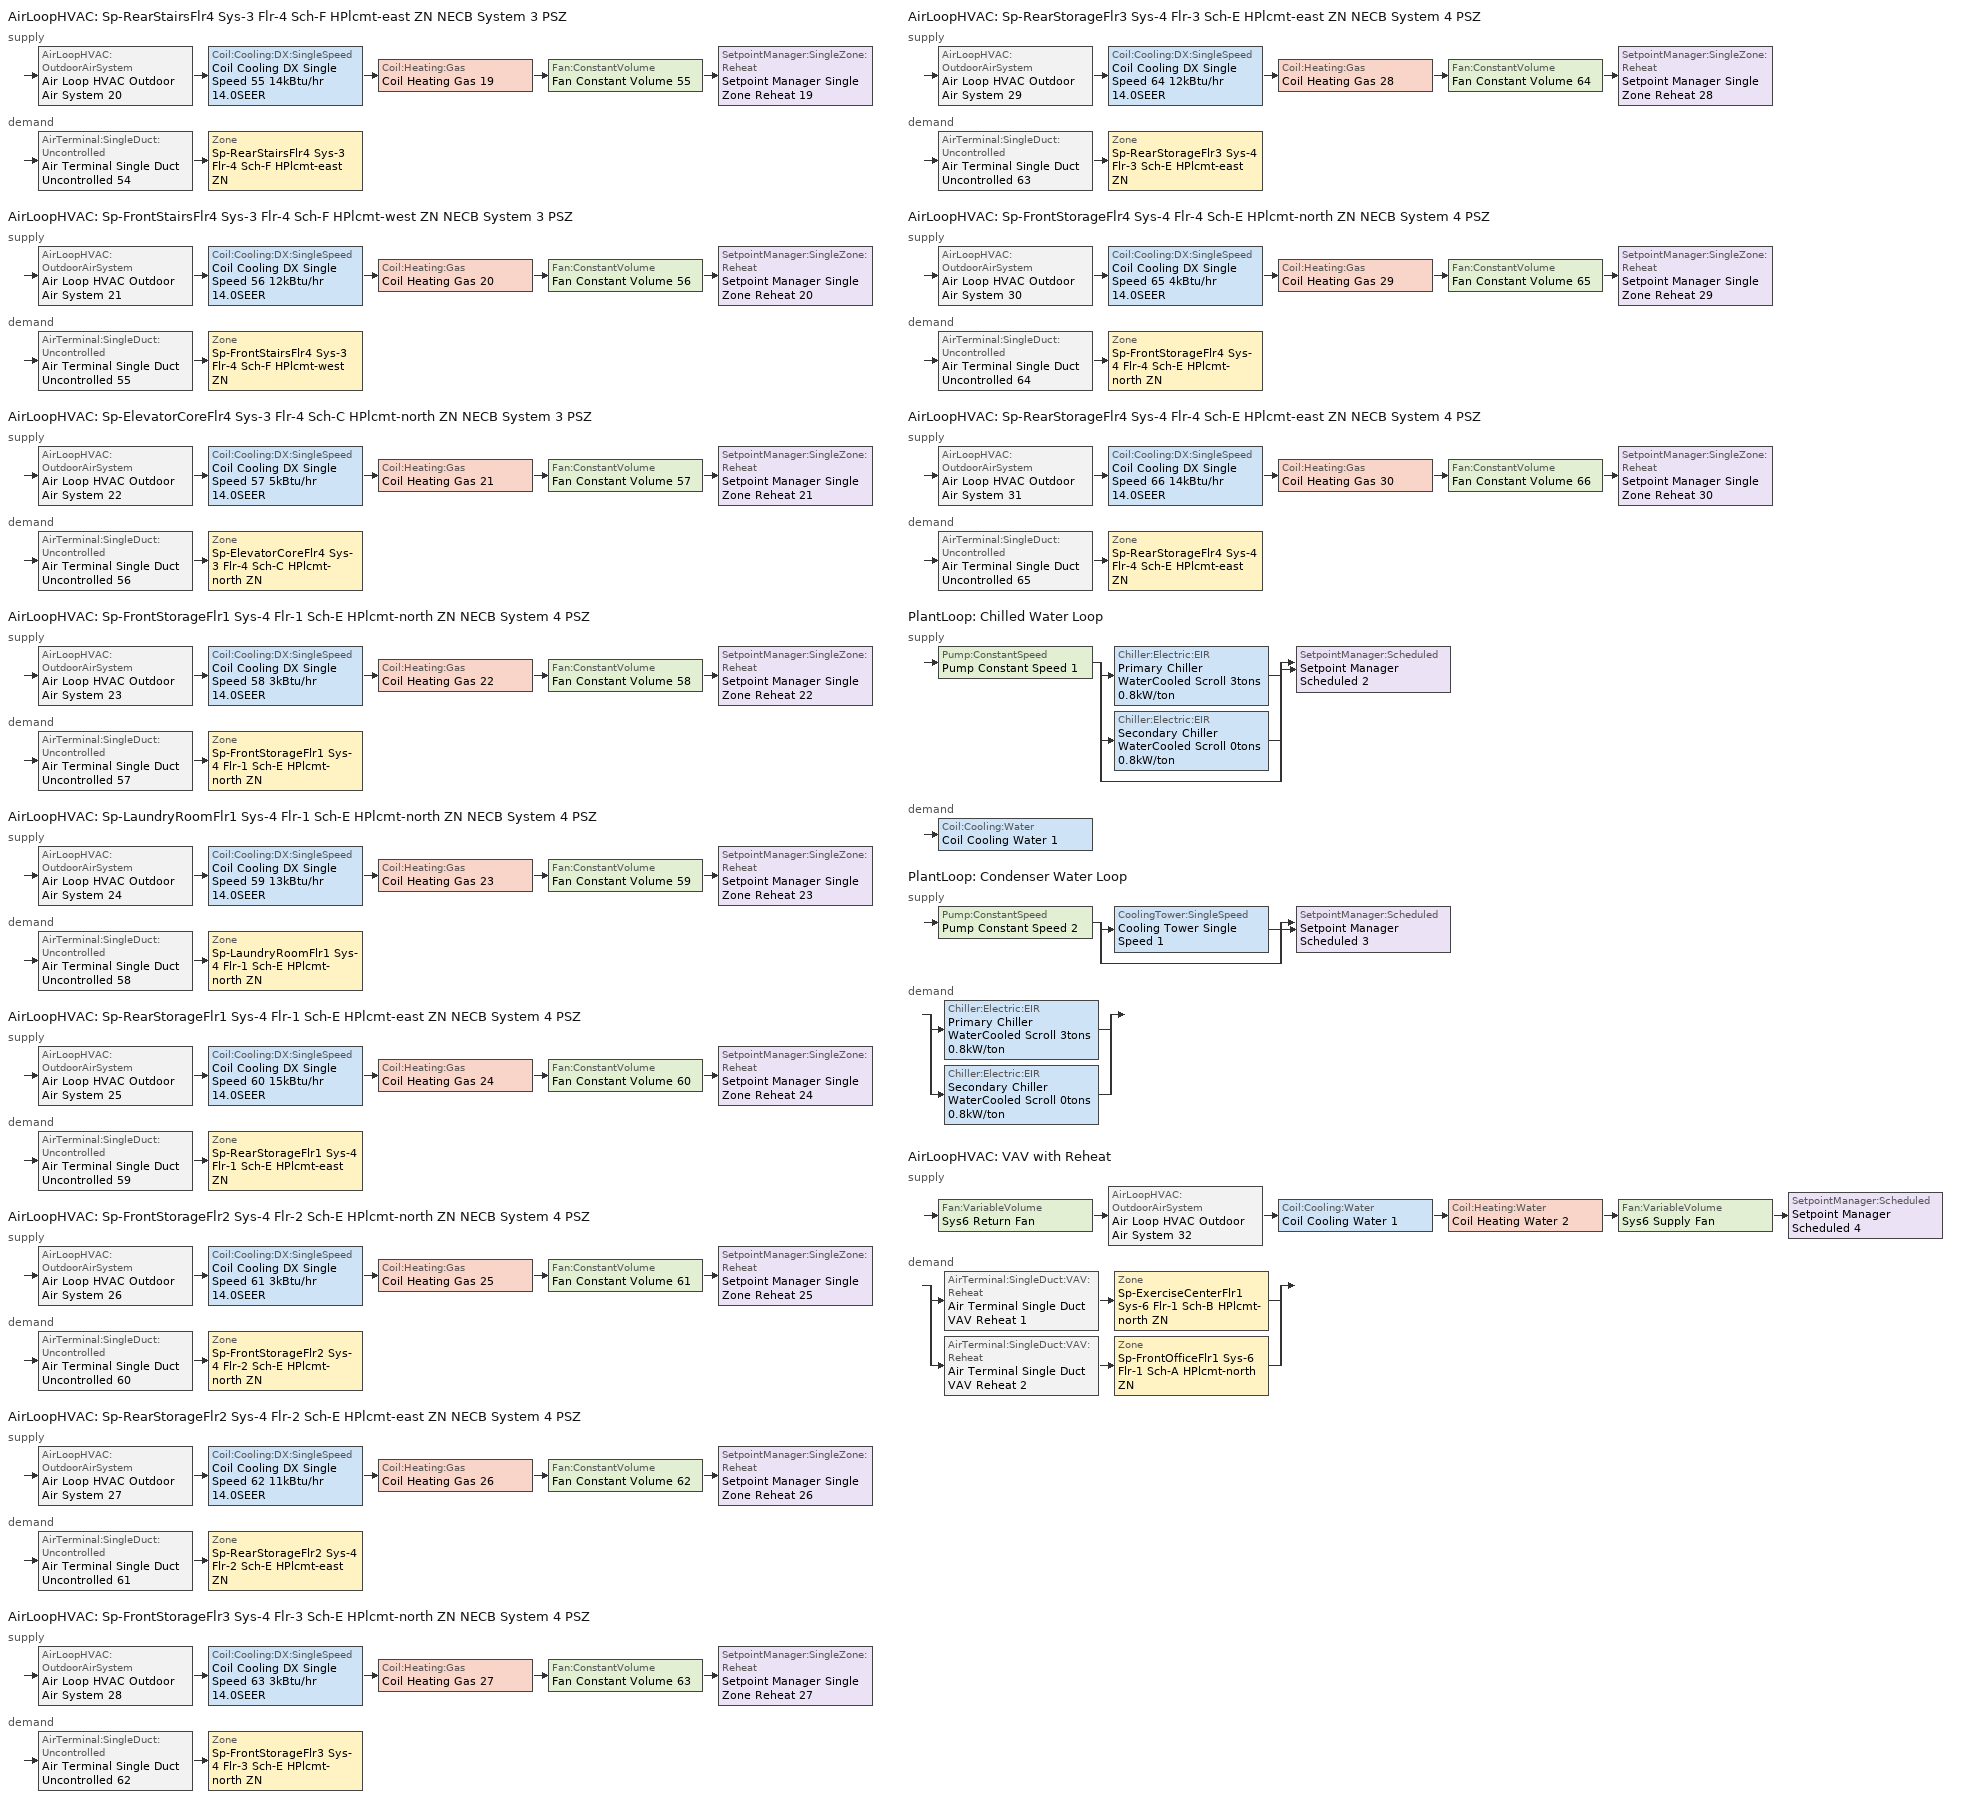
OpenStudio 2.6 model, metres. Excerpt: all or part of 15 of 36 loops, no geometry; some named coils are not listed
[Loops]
AirLoopHVAC 'Sp-RearStairsFlr4 Sys-3 Flr-4 Sch-F HPlcmt-east ZN NECB System 3 PSZ'
 supply: AirLoopHVAC:OutdoorAirSystem 'Air Loop HVAC Outdoor Air System 20' > Coil:Cooling:DX:SingleSpeed 'Coil Cooling DX Single Speed 55 14kBtu/hr 14.0SEER' > Coil:Heating:Gas 'Coil Heating Gas 19' > Fan:ConstantVolume 'Fan Constant Volume 55' > SetpointManager:SingleZone:Reheat 'Setpoint Manager Single Zone Reheat 19'
 demand: AirTerminal:SingleDuct:Uncontrolled 'Air Terminal Single Duct Uncontrolled 54' > Zone 'Sp-RearStairsFlr4 Sys-3 Flr-4 Sch-F HPlcmt-east ZN'
AirLoopHVAC 'Sp-FrontStairsFlr4 Sys-3 Flr-4 Sch-F HPlcmt-west ZN NECB System 3 PSZ'
 supply: AirLoopHVAC:OutdoorAirSystem 'Air Loop HVAC Outdoor Air System 21' > Coil:Cooling:DX:SingleSpeed 'Coil Cooling DX Single Speed 56 12kBtu/hr 14.0SEER' > Coil:Heating:Gas 'Coil Heating Gas 20' > Fan:ConstantVolume 'Fan Constant Volume 56' > SetpointManager:SingleZone:Reheat 'Setpoint Manager Single Zone Reheat 20'
 demand: AirTerminal:SingleDuct:Uncontrolled 'Air Terminal Single Duct Uncontrolled 55' > Zone 'Sp-FrontStairsFlr4 Sys-3 Flr-4 Sch-F HPlcmt-west ZN'
AirLoopHVAC 'Sp-ElevatorCoreFlr4 Sys-3 Flr-4 Sch-C HPlcmt-north ZN NECB System 3 PSZ'
 supply: AirLoopHVAC:OutdoorAirSystem 'Air Loop HVAC Outdoor Air System 22' > Coil:Cooling:DX:SingleSpeed 'Coil Cooling DX Single Speed 57 5kBtu/hr 14.0SEER' > Coil:Heating:Gas 'Coil Heating Gas 21' > Fan:ConstantVolume 'Fan Constant Volume 57' > SetpointManager:SingleZone:Reheat 'Setpoint Manager Single Zone Reheat 21'
 demand: AirTerminal:SingleDuct:Uncontrolled 'Air Terminal Single Duct Uncontrolled 56' > Zone 'Sp-ElevatorCoreFlr4 Sys-3 Flr-4 Sch-C HPlcmt-north ZN'
AirLoopHVAC 'Sp-FrontStorageFlr1 Sys-4 Flr-1 Sch-E HPlcmt-north ZN NECB System 4 PSZ'
 supply: AirLoopHVAC:OutdoorAirSystem 'Air Loop HVAC Outdoor Air System 23' > Coil:Cooling:DX:SingleSpeed 'Coil Cooling DX Single Speed 58 3kBtu/hr 14.0SEER' > Coil:Heating:Gas 'Coil Heating Gas 22' > Fan:ConstantVolume 'Fan Constant Volume 58' > SetpointManager:SingleZone:Reheat 'Setpoint Manager Single Zone Reheat 22'
 demand: AirTerminal:SingleDuct:Uncontrolled 'Air Terminal Single Duct Uncontrolled 57' > Zone 'Sp-FrontStorageFlr1 Sys-4 Flr-1 Sch-E HPlcmt-north ZN'
AirLoopHVAC 'Sp-LaundryRoomFlr1 Sys-4 Flr-1 Sch-E HPlcmt-north ZN NECB System 4 PSZ'
 supply: AirLoopHVAC:OutdoorAirSystem 'Air Loop HVAC Outdoor Air System 24' > Coil:Cooling:DX:SingleSpeed 'Coil Cooling DX Single Speed 59 13kBtu/hr 14.0SEER' > Coil:Heating:Gas 'Coil Heating Gas 23' > Fan:ConstantVolume 'Fan Constant Volume 59' > SetpointManager:SingleZone:Reheat 'Setpoint Manager Single Zone Reheat 23'
 demand: AirTerminal:SingleDuct:Uncontrolled 'Air Terminal Single Duct Uncontrolled 58' > Zone 'Sp-LaundryRoomFlr1 Sys-4 Flr-1 Sch-E HPlcmt-north ZN'
AirLoopHVAC 'Sp-RearStorageFlr1 Sys-4 Flr-1 Sch-E HPlcmt-east ZN NECB System 4 PSZ'
 supply: AirLoopHVAC:OutdoorAirSystem 'Air Loop HVAC Outdoor Air System 25' > Coil:Cooling:DX:SingleSpeed 'Coil Cooling DX Single Speed 60 15kBtu/hr 14.0SEER' > Coil:Heating:Gas 'Coil Heating Gas 24' > Fan:ConstantVolume 'Fan Constant Volume 60' > SetpointManager:SingleZone:Reheat 'Setpoint Manager Single Zone Reheat 24'
 demand: AirTerminal:SingleDuct:Uncontrolled 'Air Terminal Single Duct Uncontrolled 59' > Zone 'Sp-RearStorageFlr1 Sys-4 Flr-1 Sch-E HPlcmt-east ZN'
AirLoopHVAC 'Sp-FrontStorageFlr2 Sys-4 Flr-2 Sch-E HPlcmt-north ZN NECB System 4 PSZ'
 supply: AirLoopHVAC:OutdoorAirSystem 'Air Loop HVAC Outdoor Air System 26' > Coil:Cooling:DX:SingleSpeed 'Coil Cooling DX Single Speed 61 3kBtu/hr 14.0SEER' > Coil:Heating:Gas 'Coil Heating Gas 25' > Fan:ConstantVolume 'Fan Constant Volume 61' > SetpointManager:SingleZone:Reheat 'Setpoint Manager Single Zone Reheat 25'
 demand: AirTerminal:SingleDuct:Uncontrolled 'Air Terminal Single Duct Uncontrolled 60' > Zone 'Sp-FrontStorageFlr2 Sys-4 Flr-2 Sch-E HPlcmt-north ZN'
AirLoopHVAC 'Sp-RearStorageFlr2 Sys-4 Flr-2 Sch-E HPlcmt-east ZN NECB System 4 PSZ'
 supply: AirLoopHVAC:OutdoorAirSystem 'Air Loop HVAC Outdoor Air System 27' > Coil:Cooling:DX:SingleSpeed 'Coil Cooling DX Single Speed 62 11kBtu/hr 14.0SEER' > Coil:Heating:Gas 'Coil Heating Gas 26' > Fan:ConstantVolume 'Fan Constant Volume 62' > SetpointManager:SingleZone:Reheat 'Setpoint Manager Single Zone Reheat 26'
 demand: AirTerminal:SingleDuct:Uncontrolled 'Air Terminal Single Duct Uncontrolled 61' > Zone 'Sp-RearStorageFlr2 Sys-4 Flr-2 Sch-E HPlcmt-east ZN'
AirLoopHVAC 'Sp-FrontStorageFlr3 Sys-4 Flr-3 Sch-E HPlcmt-north ZN NECB System 4 PSZ'
 supply: AirLoopHVAC:OutdoorAirSystem 'Air Loop HVAC Outdoor Air System 28' > Coil:Cooling:DX:SingleSpeed 'Coil Cooling DX Single Speed 63 3kBtu/hr 14.0SEER' > Coil:Heating:Gas 'Coil Heating Gas 27' > Fan:ConstantVolume 'Fan Constant Volume 63' > SetpointManager:SingleZone:Reheat 'Setpoint Manager Single Zone Reheat 27'
 demand: AirTerminal:SingleDuct:Uncontrolled 'Air Terminal Single Duct Uncontrolled 62' > Zone 'Sp-FrontStorageFlr3 Sys-4 Flr-3 Sch-E HPlcmt-north ZN'
AirLoopHVAC 'Sp-RearStorageFlr3 Sys-4 Flr-3 Sch-E HPlcmt-east ZN NECB System 4 PSZ'
 supply: AirLoopHVAC:OutdoorAirSystem 'Air Loop HVAC Outdoor Air System 29' > Coil:Cooling:DX:SingleSpeed 'Coil Cooling DX Single Speed 64 12kBtu/hr 14.0SEER' > Coil:Heating:Gas 'Coil Heating Gas 28' > Fan:ConstantVolume 'Fan Constant Volume 64' > SetpointManager:SingleZone:Reheat 'Setpoint Manager Single Zone Reheat 28'
 demand: AirTerminal:SingleDuct:Uncontrolled 'Air Terminal Single Duct Uncontrolled 63' > Zone 'Sp-RearStorageFlr3 Sys-4 Flr-3 Sch-E HPlcmt-east ZN'
AirLoopHVAC 'Sp-FrontStorageFlr4 Sys-4 Flr-4 Sch-E HPlcmt-north ZN NECB System 4 PSZ'
 supply: AirLoopHVAC:OutdoorAirSystem 'Air Loop HVAC Outdoor Air System 30' > Coil:Cooling:DX:SingleSpeed 'Coil Cooling DX Single Speed 65 4kBtu/hr 14.0SEER' > Coil:Heating:Gas 'Coil Heating Gas 29' > Fan:ConstantVolume 'Fan Constant Volume 65' > SetpointManager:SingleZone:Reheat 'Setpoint Manager Single Zone Reheat 29'
 demand: AirTerminal:SingleDuct:Uncontrolled 'Air Terminal Single Duct Uncontrolled 64' > Zone 'Sp-FrontStorageFlr4 Sys-4 Flr-4 Sch-E HPlcmt-north ZN'
AirLoopHVAC 'Sp-RearStorageFlr4 Sys-4 Flr-4 Sch-E HPlcmt-east ZN NECB System 4 PSZ'
 supply: AirLoopHVAC:OutdoorAirSystem 'Air Loop HVAC Outdoor Air System 31' > Coil:Cooling:DX:SingleSpeed 'Coil Cooling DX Single Speed 66 14kBtu/hr 14.0SEER' > Coil:Heating:Gas 'Coil Heating Gas 30' > Fan:ConstantVolume 'Fan Constant Volume 66' > SetpointManager:SingleZone:Reheat 'Setpoint Manager Single Zone Reheat 30'
 demand: AirTerminal:SingleDuct:Uncontrolled 'Air Terminal Single Duct Uncontrolled 65' > Zone 'Sp-RearStorageFlr4 Sys-4 Flr-4 Sch-E HPlcmt-east ZN'
PlantLoop 'Chilled Water Loop'
 supply: Pump:ConstantSpeed 'Pump Constant Speed 1' > split
  | Chiller:Electric:EIR 'Primary Chiller WaterCooled Scroll 3tons 0.8kW/ton'
  | Chiller:Electric:EIR 'Secondary Chiller WaterCooled Scroll 0tons 0.8kW/ton'
  | bypass
  join > SetpointManager:Scheduled 'Setpoint Manager Scheduled 2'
 demand: Coil:Cooling:Water 'Coil Cooling Water 1'
PlantLoop 'Condenser Water Loop'
 supply: Pump:ConstantSpeed 'Pump Constant Speed 2' > split
  | CoolingTower:SingleSpeed 'Cooling Tower Single Speed 1'
  | bypass
  join > SetpointManager:Scheduled 'Setpoint Manager Scheduled 3'
 demand: split
  | Chiller:Electric:EIR 'Primary Chiller WaterCooled Scroll 3tons 0.8kW/ton'
  | Chiller:Electric:EIR 'Secondary Chiller WaterCooled Scroll 0tons 0.8kW/ton'
AirLoopHVAC 'VAV with Reheat'
 supply: Fan:VariableVolume 'Sys6 Return Fan' > AirLoopHVAC:OutdoorAirSystem 'Air Loop HVAC Outdoor Air System 32' > Coil:Cooling:Water 'Coil Cooling Water 1' > Coil:Heating:Water 'Coil Heating Water 2' > Fan:VariableVolume 'Sys6 Supply Fan' > SetpointManager:Scheduled 'Setpoint Manager Scheduled 4'
 demand: split
  | AirTerminal:SingleDuct:VAV:Reheat 'Air Terminal Single Duct VAV Reheat 1' > Zone 'Sp-ExerciseCenterFlr1 Sys-6 Flr-1 Sch-B HPlcmt-north ZN'
  | AirTerminal:SingleDuct:VAV:Reheat 'Air Terminal Single Duct VAV Reheat 2' > Zone 'Sp-FrontOfficeFlr1 Sys-6 Flr-1 Sch-A HPlcmt-north ZN'
[Sizing:Zone] Zone Cooling Design Supply Air Temperature Input Method=SupplyAirTemperature; Zone Cooling Design Supply Air Temperature {C}=13; Zone Cooling Design Supply Air Temperature Difference {deltaC}=11.11; Zone Heating Design Supply Air Temperature Input Method=SupplyAirTemperature; Zone Heating Design Supply Air Temperature {C}=43; Zone Heating Design Supply Air Temperature Difference {deltaC}=11.11; Zone Cooling Design Supply Air Humidity Ratio {kg-H2O/kg-air}=0.0085; Zone Heating Design Supply Air Humidity Ratio {kg-H2O/kg-air}=0.008; Zone Heating Sizing Factor=1.3; Zone Cooling Sizing Factor=1.1; Cooling Design Air Flow Method=DesignDay; Heating Design Air Flow Method=DesignDay; Account for Dedicated Outdoor Air System=No; Dedicated Outdoor Air System Control Strategy=NeutralSupplyAir; Dedicated Outdoor Air Low Setpoint Temperature for Design {C}=autosize; Dedicated Outdoor Air High Setpoint Temperature for Design {C}=autosize
Sp-RearStairsFlr4 Sys-3 Flr-4 Sch-F HPlcmt-east ZN; Sp-FrontStairsFlr4 Sys-3 Flr-4 Sch-F HPlcmt-west ZN; Sp-ElevatorCoreFlr4 Sys-3 Flr-4 Sch-C HPlcmt-north ZN; Sp-FrontStorageFlr1 Sys-4 Flr-1 Sch-E HPlcmt-north ZN; Sp-LaundryRoomFlr1 Sys-4 Flr-1 Sch-E HPlcmt-north ZN; Sp-RearStorageFlr1 Sys-4 Flr-1 Sch-E HPlcmt-east ZN; Sp-FrontStorageFlr2 Sys-4 Flr-2 Sch-E HPlcmt-north ZN; Sp-RearStorageFlr2 Sys-4 Flr-2 Sch-E HPlcmt-east ZN; Sp-FrontStorageFlr3 Sys-4 Flr-3 Sch-E HPlcmt-north ZN; Sp-RearStorageFlr3 Sys-4 Flr-3 Sch-E HPlcmt-east ZN; Sp-FrontStorageFlr4 Sys-4 Flr-4 Sch-E HPlcmt-north ZN; Sp-RearStorageFlr4 Sys-4 Flr-4 Sch-E HPlcmt-east ZN; Sp-ExerciseCenterFlr1 Sys-6 Flr-1 Sch-B HPlcmt-north ZN; Sp-FrontOfficeFlr1 Sys-6 Flr-1 Sch-A HPlcmt-north ZN
[Zone equipment]
Sp-RearStairsFlr4 Sys-3 Flr-4 Sch-F HPlcmt-east ZN: Air Terminal Single Duct Uncontrolled 54, Zone HVAC Baseboard Convective Water 54
Sp-FrontStairsFlr4 Sys-3 Flr-4 Sch-F HPlcmt-west ZN: Air Terminal Single Duct Uncontrolled 55, Zone HVAC Baseboard Convective Water 55
Sp-ElevatorCoreFlr4 Sys-3 Flr-4 Sch-C HPlcmt-north ZN: Air Terminal Single Duct Uncontrolled 56, Zone HVAC Baseboard Convective Water 56
Sp-FrontStorageFlr1 Sys-4 Flr-1 Sch-E HPlcmt-north ZN: Air Terminal Single Duct Uncontrolled 57, Zone HVAC Baseboard Convective Water 57
Sp-LaundryRoomFlr1 Sys-4 Flr-1 Sch-E HPlcmt-north ZN: Air Terminal Single Duct Uncontrolled 58, Zone HVAC Baseboard Convective Water 58
Sp-RearStorageFlr1 Sys-4 Flr-1 Sch-E HPlcmt-east ZN: Air Terminal Single Duct Uncontrolled 59, Zone HVAC Baseboard Convective Water 59
Sp-FrontStorageFlr2 Sys-4 Flr-2 Sch-E HPlcmt-north ZN: Air Terminal Single Duct Uncontrolled 60, Zone HVAC Baseboard Convective Water 60
Sp-RearStorageFlr2 Sys-4 Flr-2 Sch-E HPlcmt-east ZN: Air Terminal Single Duct Uncontrolled 61, Zone HVAC Baseboard Convective Water 61
Sp-FrontStorageFlr3 Sys-4 Flr-3 Sch-E HPlcmt-north ZN: Air Terminal Single Duct Uncontrolled 62, Zone HVAC Baseboard Convective Water 62
Sp-RearStorageFlr3 Sys-4 Flr-3 Sch-E HPlcmt-east ZN: Air Terminal Single Duct Uncontrolled 63, Zone HVAC Baseboard Convective Water 63
Sp-FrontStorageFlr4 Sys-4 Flr-4 Sch-E HPlcmt-north ZN: Air Terminal Single Duct Uncontrolled 64, Zone HVAC Baseboard Convective Water 64
Sp-RearStorageFlr4 Sys-4 Flr-4 Sch-E HPlcmt-east ZN: Air Terminal Single Duct Uncontrolled 65, Zone HVAC Baseboard Convective Water 65
Sp-ExerciseCenterFlr1 Sys-6 Flr-1 Sch-B HPlcmt-north ZN: Air Terminal Single Duct VAV Reheat 1, Zone HVAC Baseboard Convective Water 66
Sp-FrontOfficeFlr1 Sys-6 Flr-1 Sch-A HPlcmt-north ZN: Air Terminal Single Duct VAV Reheat 2, Zone HVAC Baseboard Convective Water 67
[PlantLoop] Glycol Concentration=0; Plant Loop Volume {m3}=Autocalculate; Load Distribution Scheme=Optimal
Chilled Water Loop; Condenser Water Loop
[Sizing:Plant] Loop Design Temperature Difference {deltaC}=6; Sizing Option=NonCoincident; Zone Timesteps in Averaging Window=1; Coincident Sizing Factor Mode=None
Name | Loop Type | Design Loop Exit Temperature {C}
Chilled Water Loop | Cooling | 7
Condenser Water Loop | Condenser | 29
[AirLoopHVAC] Design Supply Air Flow Rate {m3/s}=AutoSize
Name | Availability Schedule
Sp-RearStairsFlr4 Sys-3 Flr-4 Sch-F HPlcmt-east ZN NECB System 3 PSZ; Sp-FrontStairsFlr4 Sys-3 Flr-4 Sch-F HPlcmt-west ZN NECB System 3 PSZ; Sp-ElevatorCoreFlr4 Sys-3 Flr-4 Sch-C HPlcmt-north ZN NECB System 3 PSZ; Sp-FrontStorageFlr1 Sys-4 Flr-1 Sch-E HPlcmt-north ZN NECB System 4 PSZ; Sp-LaundryRoomFlr1 Sys-4 Flr-1 Sch-E HPlcmt-north ZN NECB System 4 PSZ; Sp-RearStorageFlr1 Sys-4 Flr-1 Sch-E HPlcmt-east ZN NECB System 4 PSZ; Sp-FrontStorageFlr2 Sys-4 Flr-2 Sch-E HPlcmt-north ZN NECB System 4 PSZ; Sp-RearStorageFlr2 Sys-4 Flr-2 Sch-E HPlcmt-east ZN NECB System 4 PSZ; Sp-FrontStorageFlr3 Sys-4 Flr-3 Sch-E HPlcmt-north ZN NECB System 4 PSZ; Sp-RearStorageFlr3 Sys-4 Flr-3 Sch-E HPlcmt-east ZN NECB System 4 PSZ; Sp-FrontStorageFlr4 Sys-4 Flr-4 Sch-E HPlcmt-north ZN NECB System 4 PSZ; Sp-RearStorageFlr4 Sys-4 Flr-4 Sch-E HPlcmt-east ZN NECB System 4 PSZ | Always On Discrete
VAV with Reheat | VAV with Reheat Occ Sch
[Sizing:System] Type of Load to Size On=Sensible; Design Outdoor Air Flow Rate {m3/s}=Autosize; Preheat Design Temperature {C}=7; Preheat Design Humidity Ratio {kg-H2O/kg-Air}=0.008; Precool Design Temperature {C}=13; Precool Design Humidity Ratio {kg-H2O/kg-Air}=0.008; Central Cooling Design Supply Air Temperature {C}=13; Sizing Option=NonCoincident; 100% Outdoor Air in Cooling=No; 100% Outdoor Air in Heating=No; Central Cooling Design Supply Air Humidity Ratio {kg-H2O/kg-Air}=0.0085; Central Heating Design Supply Air Humidity Ratio {kg-H2O/kg-Air}=0.008; Cooling Design Air Flow Method=DesignDay; Cooling Design Air Flow Rate {m3/s}=0; Heating Design Air Flow Method=DesignDay; Heating Design Air Flow Rate {m3/s}=0; System Outdoor Air Method=ZoneSum; Zone Maximum Outdoor Air Fraction=1; Cooling Supply Air Flow Rate Per Floor Area {m3/s-m2}=0.00996765; Cooling Fraction of Autosized Cooling Supply Air Flow Rate=1; Cooling Supply Air Flow Rate Per Unit Cooling Capacity {m3/s-W}=3.94755e-05; Heating Supply Air Flow Rate Per Floor Area {m3/s-m2}=0.00996765; Heating Fraction of Autosized Heating Supply Air Flow Rate=1; Heating Fraction of Autosized Cooling Supply Air Flow Rate=1; Heating Supply Air Flow Rate Per Unit Heating Capacity {m3/s-W}=3.15882e-05; Cooling Design Capacity Method=CoolingDesignCapacity; Cooling Design Capacity {W}=autosize; Cooling Design Capacity Per Floor Area {W/m2}=234.7; Fraction of Autosized Cooling Design Capacity=1; Heating Design Capacity Method=HeatingDesignCapacity; Heating Design Capacity {W}=autosize; Heating Design Capacity Per Floor Area {W/m2}=157; Fraction of Autosized Heating Design Capacity=1; Central Cooling Capacity Control Method=OnOff
Name | Minimum System Air Flow Ratio | Central Heating Design Supply Air Temperature {C}
Sp-RearStairsFlr4 Sys-3 Flr-4 Sch-F HPlcmt-east ZN NECB System 3 PSZ; Sp-FrontStairsFlr4 Sys-3 Flr-4 Sch-F HPlcmt-west ZN NECB System 3 PSZ; Sp-ElevatorCoreFlr4 Sys-3 Flr-4 Sch-C HPlcmt-north ZN NECB System 3 PSZ; Sp-FrontStorageFlr1 Sys-4 Flr-1 Sch-E HPlcmt-north ZN NECB System 4 PSZ; Sp-LaundryRoomFlr1 Sys-4 Flr-1 Sch-E HPlcmt-north ZN NECB System 4 PSZ; Sp-RearStorageFlr1 Sys-4 Flr-1 Sch-E HPlcmt-east ZN NECB System 4 PSZ; Sp-FrontStorageFlr2 Sys-4 Flr-2 Sch-E HPlcmt-north ZN NECB System 4 PSZ; Sp-RearStorageFlr2 Sys-4 Flr-2 Sch-E HPlcmt-east ZN NECB System 4 PSZ; Sp-FrontStorageFlr3 Sys-4 Flr-3 Sch-E HPlcmt-north ZN NECB System 4 PSZ; Sp-RearStorageFlr3 Sys-4 Flr-3 Sch-E HPlcmt-east ZN NECB System 4 PSZ; Sp-FrontStorageFlr4 Sys-4 Flr-4 Sch-E HPlcmt-north ZN NECB System 4 PSZ; Sp-RearStorageFlr4 Sys-4 Flr-4 Sch-E HPlcmt-east ZN NECB System 4 PSZ | 1 | 43
VAV with Reheat | 0.3 | 13.1
[Fan:ConstantVolume] Availability Schedule=Always On Discrete; Fan Efficiency=0.39975; Pressure Rise {Pa}=640; Maximum Flow Rate {m3/s}=AutoSize; Motor Efficiency=0.615
Fan Constant Volume 55; Fan Constant Volume 56; Fan Constant Volume 57; Fan Constant Volume 58; Fan Constant Volume 59; Fan Constant Volume 60; Fan Constant Volume 61; Fan Constant Volume 62; Fan Constant Volume 63; Fan Constant Volume 64; Fan Constant Volume 65; Fan Constant Volume 66
[Coil:Cooling:DX:SingleSpeed] Availability Schedule=Always On Discrete; Rated Total Cooling Capacity {W}=autosize; Rated Sensible Heat Ratio=autosize; Rated COP {W/W}=3.8248; Rated Air Flow Rate {m3/s}=autosize; Rated Evaporator Fan Power Per Volume Flow Rate {W/(m3/s)}=773.3; Total Cooling Capacity Function of Temperature Curve=DXCOOL-NECB2011-REF-CAPFT; Total Cooling Capacity Function of Flow Fraction Curve=DXCOOL-NECB2011-REF-CAPFFLOW; Energy Input Ratio Function of Temperature Curve=DXCOOL-NECB2011-REF-COOLEIRFT; Energy Input Ratio Function of Flow Fraction Curve=DXCOOL-NECB2011-REF-COOLEIRFFLOW; Part Load Fraction Correlation Curve=DXCOOL-NECB2011-REF-COOLPLFFPLR; Condenser Type=AirCooled; Evaporative Condenser Effectiveness=0; Evaporative Condenser Air Flow Rate {m3/s}=Autosize; Evaporative Condenser Pump Rated Power Consumption {W}=Autosize; Crankcase Heater Capacity {W}=0; Maximum Outdoor Dry-Bulb Temperature for Crankcase Heater Operation {C}=0; Basin Heater Capacity {W/K}=0; Basin Heater Setpoint Temperature {C}=10
Coil Cooling DX Single Speed 55 14kBtu/hr 14.0SEER; Coil Cooling DX Single Speed 56 12kBtu/hr 14.0SEER; Coil Cooling DX Single Speed 57 5kBtu/hr 14.0SEER; Coil Cooling DX Single Speed 58 3kBtu/hr 14.0SEER; Coil Cooling DX Single Speed 59 13kBtu/hr 14.0SEER; Coil Cooling DX Single Speed 60 15kBtu/hr 14.0SEER; Coil Cooling DX Single Speed 61 3kBtu/hr 14.0SEER; Coil Cooling DX Single Speed 62 11kBtu/hr 14.0SEER; Coil Cooling DX Single Speed 63 3kBtu/hr 14.0SEER; Coil Cooling DX Single Speed 64 12kBtu/hr 14.0SEER; Coil Cooling DX Single Speed 65 4kBtu/hr 14.0SEER; Coil Cooling DX Single Speed 66 14kBtu/hr 14.0SEER
[Controller:OutdoorAir] Minimum Outdoor Air Flow Rate {m3/s}=autosize; Maximum Outdoor Air Flow Rate {m3/s}=Autosize; Economizer Control Type=NoEconomizer; Economizer Control Action Type=ModulateFlow; Economizer Maximum Limit Dry-Bulb Temperature {C}=28; Economizer Maximum Limit Enthalpy {J/kg}=64000; Economizer Minimum Limit Dry-Bulb Temperature {C}=-100; Lockout Type=NoLockout; Minimum Limit Type=FixedMinimum; High Humidity Control=No; Heat Recovery Bypass Control Type=BypassWhenWithinEconomizerLimits
Name | Minimum Outdoor Air Schedule | Controller Mechanical Ventilation
Controller Outdoor Air 20 | Always On Discrete | Controller Mechanical Ventilation 20
Controller Outdoor Air 21 | Always On Discrete | Controller Mechanical Ventilation 21
Controller Outdoor Air 22 | Always On Discrete | Controller Mechanical Ventilation 22
Controller Outdoor Air 23 | Always On Discrete | Controller Mechanical Ventilation 23
Controller Outdoor Air 24 | Always On Discrete | Controller Mechanical Ventilation 24
Controller Outdoor Air 25 | Always On Discrete | Controller Mechanical Ventilation 25
Controller Outdoor Air 26 | Always On Discrete | Controller Mechanical Ventilation 26
Controller Outdoor Air 27 | Always On Discrete | Controller Mechanical Ventilation 27
Controller Outdoor Air 28 | Always On Discrete | Controller Mechanical Ventilation 28
Controller Outdoor Air 29 | Always On Discrete | Controller Mechanical Ventilation 29
Controller Outdoor Air 30 | Always On Discrete | Controller Mechanical Ventilation 30
Controller Outdoor Air 31 | Always On Discrete | Controller Mechanical Ventilation 31
Controller Outdoor Air 32 | VAV with Reheat Occ Sch | Controller Mechanical Ventilation 32
[Controller:MechanicalVentilation] Availability Schedule=Always On Discrete; System Outdoor Air Method=ZoneSum
Controller Mechanical Ventilation 20; Controller Mechanical Ventilation 21; Controller Mechanical Ventilation 22; Controller Mechanical Ventilation 23; Controller Mechanical Ventilation 24; Controller Mechanical Ventilation 25; Controller Mechanical Ventilation 26; Controller Mechanical Ventilation 27; Controller Mechanical Ventilation 28; Controller Mechanical Ventilation 29; Controller Mechanical Ventilation 30; Controller Mechanical Ventilation 31; Controller Mechanical Ventilation 32
[AirLoopHVAC:OutdoorAirSystem]
Name | Controller
Air Loop HVAC Outdoor Air System 20 | Controller Outdoor Air 20
Air Loop HVAC Outdoor Air System 21 | Controller Outdoor Air 21
Air Loop HVAC Outdoor Air System 22 | Controller Outdoor Air 22
Air Loop HVAC Outdoor Air System 23 | Controller Outdoor Air 23
Air Loop HVAC Outdoor Air System 24 | Controller Outdoor Air 24
Air Loop HVAC Outdoor Air System 25 | Controller Outdoor Air 25
Air Loop HVAC Outdoor Air System 26 | Controller Outdoor Air 26
Air Loop HVAC Outdoor Air System 27 | Controller Outdoor Air 27
Air Loop HVAC Outdoor Air System 28 | Controller Outdoor Air 28
Air Loop HVAC Outdoor Air System 29 | Controller Outdoor Air 29
Air Loop HVAC Outdoor Air System 30 | Controller Outdoor Air 30
Air Loop HVAC Outdoor Air System 31 | Controller Outdoor Air 31
Air Loop HVAC Outdoor Air System 32 | Controller Outdoor Air 32
[Controller:WaterCoil]
Controller Water Coil 3: Water Coil=Coil Cooling Water 1; Action=Reverse; Minimum Actuated Flow {m3/s}=0
[SetpointManager:Scheduled] Control Variable=Temperature
Name | Schedule
Setpoint Manager Scheduled 2 | CHW Temp
Setpoint Manager Scheduled 3 | CW Temp
Setpoint Manager Scheduled 4 | Supply Air Temp
[AirTerminal:SingleDuct:Uncontrolled] Availability Schedule=Always On Discrete; Maximum Air Flow Rate {m3/s}=AutoSize
Air Terminal Single Duct Uncontrolled 54; Air Terminal Single Duct Uncontrolled 55; Air Terminal Single Duct Uncontrolled 56; Air Terminal Single Duct Uncontrolled 57; Air Terminal Single Duct Uncontrolled 58; Air Terminal Single Duct Uncontrolled 59; Air Terminal Single Duct Uncontrolled 60; Air Terminal Single Duct Uncontrolled 61; Air Terminal Single Duct Uncontrolled 62; Air Terminal Single Duct Uncontrolled 63; Air Terminal Single Duct Uncontrolled 64; Air Terminal Single Duct Uncontrolled 65
[Coil:Heating:Gas] Availability Schedule=Always On Discrete; Gas Burner Efficiency=0.924; Nominal Capacity {W}=AutoSize; Parasitic Electric Load {W}=0; Part Load Fraction Correlation Curve=FURNACE-EFFPLR-NECB2011; Parasitic Gas Load {W}=0
Coil Heating Gas 19; Coil Heating Gas 20; Coil Heating Gas 21; Coil Heating Gas 22; Coil Heating Gas 23; Coil Heating Gas 24; Coil Heating Gas 25; Coil Heating Gas 26; Coil Heating Gas 27; Coil Heating Gas 28; Coil Heating Gas 29; Coil Heating Gas 30
[SetpointManager:SingleZone:Reheat] Minimum Supply Air Temperature {C}=13; Maximum Supply Air Temperature {C}=43
Name | Control Zone
Setpoint Manager Single Zone Reheat 19 | Sp-RearStairsFlr4 Sys-3 Flr-4 Sch-F HPlcmt-east ZN
Setpoint Manager Single Zone Reheat 20 | Sp-FrontStairsFlr4 Sys-3 Flr-4 Sch-F HPlcmt-west ZN
Setpoint Manager Single Zone Reheat 21 | Sp-ElevatorCoreFlr4 Sys-3 Flr-4 Sch-C HPlcmt-north ZN
Setpoint Manager Single Zone Reheat 22 | Sp-FrontStorageFlr1 Sys-4 Flr-1 Sch-E HPlcmt-north ZN
Setpoint Manager Single Zone Reheat 23 | Sp-LaundryRoomFlr1 Sys-4 Flr-1 Sch-E HPlcmt-north ZN
Setpoint Manager Single Zone Reheat 24 | Sp-RearStorageFlr1 Sys-4 Flr-1 Sch-E HPlcmt-east ZN
Setpoint Manager Single Zone Reheat 25 | Sp-FrontStorageFlr2 Sys-4 Flr-2 Sch-E HPlcmt-north ZN
Setpoint Manager Single Zone Reheat 26 | Sp-RearStorageFlr2 Sys-4 Flr-2 Sch-E HPlcmt-east ZN
Setpoint Manager Single Zone Reheat 27 | Sp-FrontStorageFlr3 Sys-4 Flr-3 Sch-E HPlcmt-north ZN
Setpoint Manager Single Zone Reheat 28 | Sp-RearStorageFlr3 Sys-4 Flr-3 Sch-E HPlcmt-east ZN
Setpoint Manager Single Zone Reheat 29 | Sp-FrontStorageFlr4 Sys-4 Flr-4 Sch-E HPlcmt-north ZN
Setpoint Manager Single Zone Reheat 30 | Sp-RearStorageFlr4 Sys-4 Flr-4 Sch-E HPlcmt-east ZN
[Pump:ConstantSpeed] Rated Flow Rate {m3/s}=autosize; Rated Pump Head {Pa}=179352; Rated Power Consumption {W}=autosize; Motor Efficiency=0.855; Fraction of Motor Inefficiencies to Fluid Stream=0; Pump Control Type=Intermittent; Design Power Sizing Method=PowerPerFlowPerPressure; Design Electric Power per Unit Flow Rate {W/(m3/s)}=348701.1; Design Shaft Power per Unit Flow Rate per Unit Head {W-s/m3-Pa}=1.28205
Pump Constant Speed 1; Pump Constant Speed 2
[Chiller:Electric:EIR] Reference COP {W/W}=4.5032; Cooling Capacity Function of Temperature Curve=WaterCooled_Scroll_CAPFT_NECB2011; Electric Input to Cooling Output Ratio Function of Temperature Curve=WaterCooled_Scroll_EIRFT_NECB2011; Electric Input to Cooling Output Ratio Function of Part Load Ratio Curve=WaterCooled_Scroll_EIRFPLR_NECB2011; Minimum Part Load Ratio=0.25; Minimum Unloading Ratio=0.25; Condenser Type=WaterCooled; Chiller Flow Mode=LeavingSetpointModulated; Design Heat Recovery Water Flow Rate {m3/s}=0; Sizing Factor=1; Basin Heater Capacity {W/K}=0; Basin Heater Setpoint Temperature {C}=10
Name | Reference Capacity {W}
Primary Chiller WaterCooled Scroll 3tons 0.8kW/ton | 9227.51
Secondary Chiller WaterCooled Scroll 0tons 0.8kW/ton | 0.001
[CoolingTower:SingleSpeed]
Cooling Tower Single Speed 1: Design Water Flow Rate {m3/s}=autosize; Design Air Flow Rate {m3/s}=autosize; Fan Power at Design Air Flow Rate {W}=169.149; U-Factor Times Area Value at Design Air Flow Rate {W/K}=autosize; Air Flow Rate in Free Convection Regime {m3/s}=autosize; U-Factor Times Area Value at Free Convection Air Flow Rate {W/K}=autosize; Performance Input Method=UFactorTimesAreaAndDesignWaterFlowRate; Free Convection Capacity {W}=0; Basin Heater Capacity {W/K}=0; Evaporation Loss Mode=LossFactor; Evaporation Loss Factor {percent/K}=0.2; Drift Loss Percent {percent}=0.008; Blowdown Calculation Mode=ConcentrationRatio; Blowdown Concentration Ratio=3; Capacity Control=FanCycling; Number of Cells=1; Cell Control=MinimalCell; Cell Minimum  Water Flow Rate Fraction=0.33; Cell Maximum Water Flow Rate Fraction=2.5; Sizing Factor=1; Free Convection Air Flow Rate Sizing Factor=0.1; Free Convection U-Factor Times Area Value Sizing Factor=0.1; Heat Rejection Capacity and Nominal Capacity Sizing Ratio=1.25; Free Convection Nominal Capacity Sizing Factor=0.1; Design Inlet Air Dry-Bulb Temperature {C}=35; Design Inlet Air Wet-Bulb Temperature {C}=24; Design Approach Temperature {deltaC}=5; Design Range Temperature {deltaC}=6
[Fan:VariableVolume] Availability Schedule=Always On Discrete; Maximum Flow Rate {m3/s}=Autosize; Fan Power Minimum Flow Rate Input Method=Fraction; Fan Power Minimum Flow Fraction=0.68; Fan Power Minimum Air Flow Rate {m3/s}=0; Motor In Airstream Fraction=1; Fan Power Coefficient 1=-2.4176; Fan Power Coefficient 2=9.5874; Fan Power Coefficient 3=-11.559; Fan Power Coefficient 4=5.4009; Fan Power Coefficient 5=0
Name | Fan Efficiency | Pressure Rise {Pa} | Motor Efficiency
Sys6 Supply Fan | 0.549965 | 1000 | 0.8461
Sys6 Return Fan | 0.299975 | 250 | 0.4615
[Coil:Cooling:Water]
Coil Cooling Water 1: Availability Schedule=Always On Discrete
[AirTerminal:SingleDuct:VAV:Reheat] Availability Schedule=Always On Discrete; Maximum Air Flow Rate {m3/s}=AutoSize; Zone Minimum Air Flow Input Method=Constant; Constant Minimum Air Flow Fraction=0.3; Maximum Hot Water or Steam Flow Rate {m3/s}=AutoSize; Minimum Hot Water or Steam Flow Rate {m3/s}=0; Convergence Tolerance=0.001; Damper Heating Action=Normal; Maximum Flow per Zone Floor Area During Reheat {m3/s-m2}=AutoSize; Maximum Flow Fraction During Reheat=0.5; Maximum Reheat Air Temperature {C}=43; Control For Outdoor Air=No
Name | Fixed Minimum Air Flow Rate {m3/s} | Reheat Coil
Air Terminal Single Duct VAV Reheat 1 | 0.0652179 | Coil Heating Water 3
Air Terminal Single Duct VAV Reheat 2 | 0.260872 | Coil Heating Water 4
[Schedule:Ruleset]
Name | Default Day Schedule | Summer Design Day Schedule | Winter Design Day Schedule
CHW Temp | Schedule Day 4
CW Temp | Schedule Day 5
Supply Air Temp | Supply Air Temp Default
VAV with Reheat Occ Sch | VAV with Reheat Occ Sch Default | VAV with Reheat Occ Sch Summer Design Day | VAV with Reheat Occ Sch Winter Design Day
[Schedule:Day]
Schedule Day 4; wkdCHW Temp 1; satCHW Temp 1; sunCHW Temp 1: 1, 0, 7, 2, 0, 7, 3, 0, 7, 4, 0, 7, 5, 0, 7, 6, 0, 7, 7, 0, 7, 8, 0, 7, 9, 0, 7, 10, 0, 7, 11, 0, 7, 12, 0, 7, 13, 0, 7, 14, 0, 7, 15, 0, 7, 16, 0, 7, 17, 0, 7, 18, 0, 7, 19, 0, 7, 20, 0, 7, 21, 0, 7, 22, 0, 7, 23, 0, 7, 24, 0, 7
Schedule Day 5; wkdCW Temp 1; satCW Temp 1; sunCW Temp 1: 1, 0, 29, 2, 0, 29, 3, 0, 29, 4, 0, 29, 5, 0, 29, 6, 0, 29, 7, 0, 29, 8, 0, 29, 9, 0, 29, 10, 0, 29, 11, 0, 29, 12, 0, 29, 13, 0, 29, 14, 0, 29, 15, 0, 29, 16, 0, 29, 17, 0, 29, 18, 0, 29, 19, 0, 29, 20, 0, 29, 21, 0, 29, 22, 0, 29, 23, 0, 29, 24, 0, 29
Supply Air Temp Default: 24, 0, 13
VAV with Reheat Occ Sch Default; VAV with Reheat Occ Sch Winter Design Day; VAV with Reheat Occ Sch Summer Design Day: 24, 0, 1
VAV with Reheat Occ Sch Monday; VAV with Reheat Occ Sch Tuesday; VAV with Reheat Occ Sch Wednesday; VAV with Reheat Occ Sch Thursday; VAV with Reheat Occ Sch Friday: 8, 0, 0, 24, 0, 1
VAV with Reheat Occ Sch Saturday: 1, 0, 1, 11, 0, 0, 15, 0, 1, 18, 0, 0, 24, 0, 1
VAV with Reheat Occ Sch Sunday: 11, 0, 0, 15, 0, 1, 18, 0, 0, 22, 0, 1, 24, 0, 0
[Schedule:Rule] Date Specification Type=DateRange; Start Month=1; Start Day=1; End Month=12
Name | Schedule Ruleset | Rule Order | Day Schedule | Apply Sunday | Apply Monday | Apply Tuesday | Apply Wednesday | Apply Thursday | Apply Friday | Apply Saturday | End Day
wkdCHW Temp rule | CHW Temp | 2 | wkdCHW Temp 1 | No | Yes | Yes | Yes | Yes | Yes | No | 31
satCHW Temprule | CHW Temp | 1 | satCHW Temp 1 | No | No | No | No | No | No | Yes | 31
sunCHW Temprule | CHW Temp | 0 | sunCHW Temp 1 | Yes | No | No | No | No | No | No | 31
wkdCW Temp rule | CW Temp | 2 | wkdCW Temp 1 | No | Yes | Yes | Yes | Yes | Yes | No | 31
satCW Temprule | CW Temp | 1 | satCW Temp 1 | No | No | No | No | No | No | Yes | 31
sunCW Temprule | CW Temp | 0 | sunCW Temp 1 | Yes | No | No | No | No | No | No | 31
VAV with Reheat Occ Sch Monday Rule | VAV with Reheat Occ Sch | 6 | VAV with Reheat Occ Sch Monday |  | Yes |  |  |  |  |  | 25
VAV with Reheat Occ Sch Tuesday Rule | VAV with Reheat Occ Sch | 5 | VAV with Reheat Occ Sch Tuesday |  |  | Yes |  |  |  |  | 26
VAV with Reheat Occ Sch Wednesday Rule | VAV with Reheat Occ Sch | 4 | VAV with Reheat Occ Sch Wednesday |  |  |  | Yes |  |  |  | 27
VAV with Reheat Occ Sch Thursday Rule | VAV with Reheat Occ Sch | 3 | VAV with Reheat Occ Sch Thursday |  |  |  |  | Yes |  |  | 28
VAV with Reheat Occ Sch Friday Rule | VAV with Reheat Occ Sch | 2 | VAV with Reheat Occ Sch Friday |  |  |  |  |  | Yes |  | 29
VAV with Reheat Occ Sch Saturday Rule | VAV with Reheat Occ Sch | 1 | VAV with Reheat Occ Sch Saturday |  |  |  |  |  |  | Yes | 30
VAV with Reheat Occ Sch Sunday Rule | VAV with Reheat Occ Sch | 0 | VAV with Reheat Occ Sch Sunday | Yes |  |  |  |  |  |  | 31
[Schedule:Constant]
Always On Discrete: Value=1
[Curve:Biquadratic] Minimum Value of y=24
Name | Coefficient1 Constant | Coefficient2 x | Coefficient3 x**2 | Coefficient4 y | Coefficient5 y**2 | Coefficient6 x*y | Minimum Value of x | Maximum Value of x | Maximum Value of y
DXCOOL-NECB2011-REF-CAPFT | 0.867905 | 0.0142459 | 0.00055436 | -0.0075575 | 3.3e-05 | -0.0001918 | 13 | 24 | 46
DXCOOL-NECB2011-REF-COOLEIRFT | 0.116936 | 0.0284933 | -0.0004112 | 0.0214108 | 0.00016103 | -0.0006791 | 13 | 24 | 46
WaterCooled_Scroll_CAPFT_NECB2011 | 0.94418 | 0.0337102 | 9.75564e-05 | -0.00322114 | -4.91832e-05 | -0.000177584 | 5 | 10 | 35
WaterCooled_Scroll_EIRFT_NECB2011 | 0.727393 | -0.0118922 | 0.000541177 | 0.00187934 | 0.000473461 | -0.000711472 | 5 | 10 | 35
[Curve:Quadratic] Minimum Value of x=0; Maximum Value of x=1
Name | Coefficient1 Constant | Coefficient2 x | Coefficient3 x**2
DXCOOL-NECB2011-REF-CAPFFLOW; DXCOOL-NECB2011-REF-COOLEIRFFLOW | 1 | 0 | 0
WaterCooled_Scroll_EIRFPLR_NECB2011 | 0.04412 | 0.640367 | 0.319555
[Curve:Cubic] Maximum Value of x=1
Name | Coefficient1 Constant | Coefficient2 x | Coefficient3 x**2 | Coefficient4 x**3 | Minimum Value of x
DXCOOL-NECB2011-REF-COOLPLFFPLR | 0.0277 | 4.9151 | -8.184 | 4.2702 | 0.7
FURNACE-EFFPLR-NECB2011 | 0.7277 | 1.0667 | -1.5174 | 0.7282 | 0
